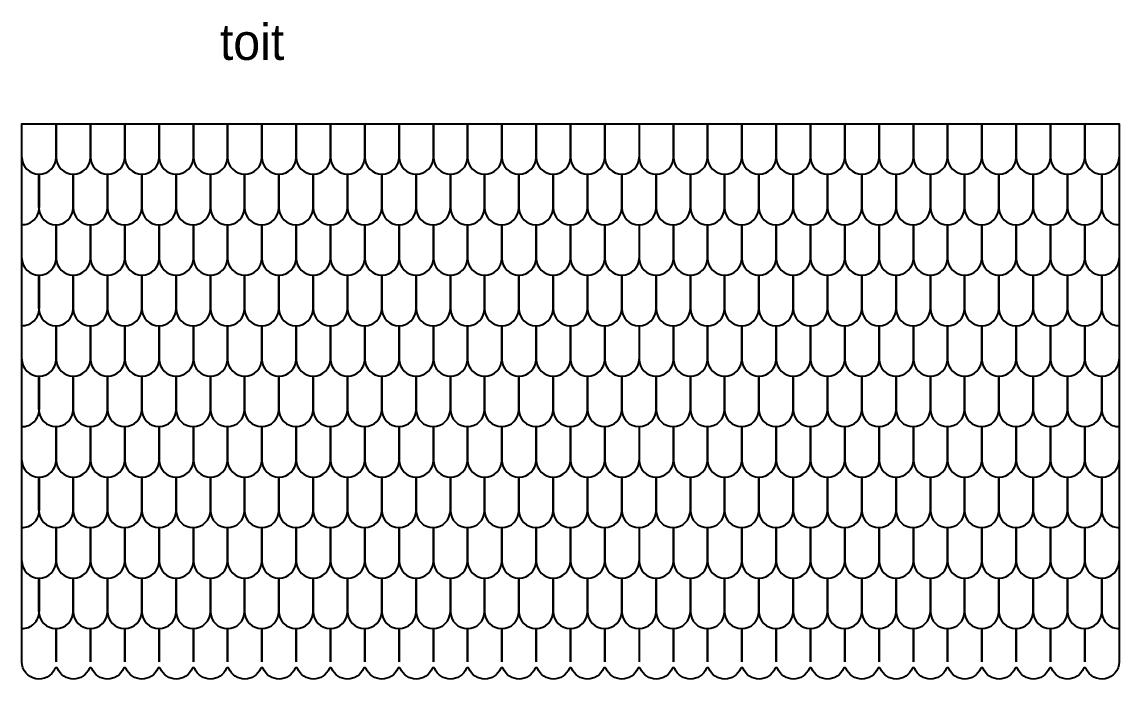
# Model space of a CAD drawing. Extents: x -1469 to 1174, y -671 to 1039.
# Drawn here: x 566 to 1174, y 455 to 819 of the extents above; entities that cross this region are included whole.
import ezdxf

# ---------------------------------------------------------------- set-up
doc = ezdxf.new("R2010")
doc.units = 0
doc.header["$LTSCALE"] = 2.020202
for name, color, linetype in [('CONTOUR_OUT', 102, 'CONTINUOUS'), ('TEXT', 7, 'CONTINUOUS'), ('TUILE', 231, 'CONTINUOUS')]:
    doc.layers.add(name, color=color, linetype=linetype)

msp = doc.modelspace()

# ---------------------------------------------------------------- linework, layer by layer
at = {"layer": 'CONTOUR_OUT'}
msp.add_lwpolyline([(888.092024, 460.390866, -0.665268), (870.567752, 460.390866, 0.665268), (869.092024, 460.390866, -0.665268), (851.567752, 460.390866, 0.665268), (850.092024, 460.390866, -0.665268), (832.567752, 460.390866, 0.665268), (831.092024, 460.390866, -0.665268), (813.567752, 460.390866, 0.665268), (812.092024, 460.390866, -0.665268), (794.567752, 460.390866, 0.665268), (793.092024, 460.390866, -0.665268), (775.567752, 460.390866, 0.665268), (774.092024, 460.390866, -0.665268), (756.567752, 460.390866, 0.665268), (755.092024, 460.390866, -0.665268), (737.567752, 460.390866, 0.665268), (736.092024, 460.390866, -0.665268), (718.567752, 460.390866, 0.665268), (717.092024, 460.390866, -0.665268), (699.567752, 460.390866, 0.665268), (698.092024, 460.390866, -0.665268), (680.567752, 460.390866, 0.665268), (679.092024, 460.390866, -0.665268), (661.567752, 460.390866, 0.665268), (660.092024, 460.390866, -0.665268), (642.567752, 460.390866, 0.665268), (641.092024, 460.390866, -0.665268), (623.567752, 460.390866, 0.665268), (622.092024, 460.390866, -0.665268), (604.567752, 460.390866, 0.665268), (603.092024, 460.390866, -0.665268), (585.567752, 460.390866, 0.665268), (584.092024, 460.390866, -0.818994), (565.829888, 464.061693), (565.829888, 762.557747), (1173.829888, 762.557747), (1173.829888, 464.061693, -0.818994), (1155.567752, 460.390866, 0.665268), (1154.092024, 460.390866, -0.665268), (1136.567752, 460.390866, 0.665268), (1135.092024, 460.390866, -0.665268), (1117.567752, 460.390866, 0.665268), (1116.092024, 460.390866, -0.665268), (1098.567752, 460.390866, 0.665268), (1097.092024, 460.390866, -0.665268), (1079.567752, 460.390866, 0.665268), (1078.092024, 460.390866, -0.665268), (1060.567752, 460.390866, 0.665268), (1059.092024, 460.390866, -0.665268), (1041.567752, 460.390866, 0.665268), (1040.092024, 460.390866, -0.665268), (1022.567752, 460.390866, 0.665268), (1021.092024, 460.390866, -0.665268), (1003.567752, 460.390866, 0.665268), (1002.092024, 460.390866, -0.665268), (984.567752, 460.390866, 0.665268), (983.092024, 460.390866, -0.665268), (965.567752, 460.390866, 0.665268), (964.092024, 460.390866, -0.665268), (946.567752, 460.390866, 0.665268), (945.092024, 460.390866, -0.665268), (927.567752, 460.390866, 0.665268), (926.092024, 460.390866, -0.665268), (908.567752, 460.390866, 0.665268), (907.092024, 460.390866, -0.665268), (889.567752, 460.390866, 0.665268)], format="xyb", close=True, dxfattribs=at)
at = {"layer": 'TUILE'}
for p, q in [((565.829888, 744.057747), (565.829888, 762.557747)), ((584.829888, 744.057747), (584.829888, 762.557747)), ((584.829888, 762.557747), (584.829888, 744.057747)), ((603.829888, 762.557747), (603.829888, 744.057747)), ((603.829888, 744.057747), (603.829888, 762.557747)), ((622.829888, 744.057747), (622.829888, 762.557747)), ((622.829888, 762.557747), (622.829888, 744.057747)), ((641.829888, 744.057747), (641.829888, 762.557747)), ((641.829888, 762.557747), (641.829888, 744.057747)), ((660.829888, 762.557747), (660.829888, 744.057747)), ((660.829888, 744.057747), (660.829888, 762.557747)), ((679.829888, 744.057747), (679.829888, 762.557747)), ((679.829888, 762.557747), (679.829888, 744.057747)), ((698.829888, 744.057747), (698.829888, 762.557747)), ((698.829888, 762.557747), (698.829888, 744.057747)), ((717.829888, 744.057747), (717.829888, 762.557747)), ((717.829888, 762.557747), (717.829888, 744.057747)), ((736.829888, 762.557747), (736.829888, 744.057747)), ((736.829888, 744.057747), (736.829888, 762.557747)), ((755.829888, 744.057747), (755.829888, 762.557747)), ((755.829888, 762.557747), (755.829888, 744.057747)), ((774.829888, 744.057747), (774.829888, 762.557747)), ((774.829888, 762.557747), (774.829888, 744.057747)), ((793.829888, 762.557747), (793.829888, 744.057747)), ((793.829888, 744.057747), (793.829888, 762.557747)), ((812.829888, 744.057747), (812.829888, 762.557747)), ((812.829888, 762.557747), (812.829888, 744.057747)), ((831.829888, 744.057747), (831.829888, 762.557747)), ((831.829888, 762.557747), (831.829888, 744.057747)), ((850.829888, 744.057747), (850.829888, 762.557747)), ((850.829888, 762.557747), (850.829888, 744.057747)), ((869.829888, 762.557747), (869.829888, 744.057747)), ((869.829888, 744.057747), (869.829888, 762.557747)), ((888.829888, 744.057747), (888.829888, 762.557747)), ((888.829888, 762.557747), (888.829888, 744.057747)), ((907.829888, 762.557747), (907.829888, 744.057747)), ((926.829888, 744.057747), (926.829888, 762.557747)), ((926.829888, 762.557747), (926.829888, 744.057747)), ((945.829888, 762.557747), (945.829888, 744.057747)), ((945.829888, 744.057747), (945.829888, 762.557747)), ((964.829888, 762.557747), (964.829888, 744.057747)), ((964.829888, 744.057747), (964.829888, 762.557747)), ((983.829888, 762.557747), (983.829888, 744.057747)), ((983.829888, 744.057747), (983.829888, 762.557747)), ((1002.829888, 762.557747), (1002.829888, 744.057747)), ((1002.829888, 744.057747), (1002.829888, 762.557747)), ((1021.829888, 762.557747), (1021.829888, 744.057747)), ((1021.829888, 744.057747), (1021.829888, 762.557747)), ((1040.829888, 762.557747), (1040.829888, 744.057747)), ((1040.829888, 744.057747), (1040.829888, 762.557747)), ((1059.829888, 762.557747), (1059.829888, 744.057747)), ((1059.829888, 744.057747), (1059.829888, 762.557747)), ((1078.829888, 762.557747), (1078.829888, 744.057747)), ((1078.829888, 744.057747), (1078.829888, 762.557747)), ((1097.829888, 762.557747), (1097.829888, 744.057747)), ((1097.829888, 744.057747), (1097.829888, 762.557747)), ((1116.829888, 762.557747), (1116.829888, 744.057747)), ((1116.829888, 744.057747), (1116.829888, 762.557747)), ((1135.829888, 762.557747), (1135.829888, 744.057747)), ((1135.829888, 744.057747), (1135.829888, 762.557747)), ((1154.829888, 762.557747), (1154.829888, 744.057747)), ((1154.829888, 744.057747), (1154.829888, 762.557747)), ((1173.829888, 762.557747), (1173.829888, 744.057747)), ((575.243302, 734.558142), (575.416475, 734.558142)), ((575.243302, 716.058142), (575.243302, 734.558142)), ((575.243302, 734.558142), (575.416475, 734.558142)), ((575.416475, 734.558142), (575.416475, 716.058142)), ((594.243302, 734.558142), (594.243302, 716.058142)), ((594.243302, 716.058142), (594.243302, 734.558142)), ((594.243302, 734.558142), (594.416475, 734.558142)), ((613.243302, 734.558142), (613.243302, 716.058142)), ((613.243302, 716.058142), (613.243302, 734.558142)), ((613.243302, 734.558142), (613.416475, 734.558142)), ((632.243302, 734.558142), (632.243302, 716.058142)), ((632.243302, 716.058142), (632.243302, 734.558142)), ((632.243302, 734.558142), (632.416475, 734.558142)), ((651.243302, 734.558142), (651.243302, 716.058142)), ((651.243302, 716.058142), (651.243302, 734.558142)), ((651.243302, 734.558142), (651.416475, 734.558142)), ((670.243302, 734.558142), (670.243302, 716.058142)), ((670.243302, 716.058142), (670.243302, 734.558142)), ((670.243302, 734.558142), (670.416475, 734.558142)), ((689.243302, 734.558142), (689.243302, 716.058142)), ((689.243302, 716.058142), (689.243302, 734.558142)), ((689.243302, 734.558142), (689.416475, 734.558142)), ((708.243302, 734.558142), (708.243302, 716.058142)), ((708.243302, 716.058142), (708.243302, 734.558142)), ((708.243302, 734.558142), (708.416475, 734.558142)), ((727.243302, 734.558142), (727.243302, 716.058142)), ((727.243302, 716.058142), (727.243302, 734.558142)), ((727.243302, 734.558142), (727.416475, 734.558142)), ((746.243302, 734.558142), (746.243302, 716.058142)), ((746.243302, 716.058142), (746.243302, 734.558142)), ((746.243302, 734.558142), (746.416475, 734.558142)), ((765.243302, 734.558142), (765.243302, 716.058142)), ((765.243302, 716.058142), (765.243302, 734.558142)), ((765.243302, 734.558142), (765.416475, 734.558142)), ((784.243302, 734.558142), (784.243302, 716.058142)), ((784.243302, 716.058142), (784.243302, 734.558142)), ((784.243302, 734.558142), (784.416475, 734.558142)), ((803.243302, 734.558142), (803.243302, 716.058142)), ((803.243302, 716.058142), (803.243302, 734.558142)), ((803.243302, 734.558142), (803.416475, 734.558142)), ((822.243302, 734.558142), (822.243302, 716.058142)), ((822.243302, 716.058142), (822.243302, 734.558142)), ((822.243302, 734.558142), (822.416475, 734.558142)), ((841.243302, 734.558142), (841.243302, 716.058142)), ((841.243302, 716.058142), (841.243302, 734.558142)), ((841.243302, 734.558142), (841.416475, 734.558142)), ((860.243302, 734.558142), (860.243302, 716.058142)), ((860.243302, 716.058142), (860.243302, 734.558142)), ((860.243302, 734.558142), (860.416475, 734.558142)), ((879.243302, 734.558142), (879.243302, 716.058142)), ((879.243302, 716.058142), (879.243302, 734.558142)), ((879.243302, 734.558142), (879.416475, 734.558142)), ((898.243302, 734.558142), (898.243302, 716.058142)), ((898.243302, 716.058142), (898.243302, 734.558142)), ((898.243302, 734.558142), (898.416475, 734.558142)), ((917.243302, 734.558142), (917.243302, 716.058142)), ((917.243302, 716.058142), (917.243302, 734.558142)), ((917.243302, 734.558142), (917.416475, 734.558142)), ((936.243302, 734.558142), (936.243302, 716.058142)), ((936.243302, 716.058142), (936.243302, 734.558142)), ((936.243302, 734.558142), (936.416475, 734.558142)), ((955.243302, 734.558142), (955.243302, 716.058142)), ((955.243302, 716.058142), (955.243302, 734.558142)), ((955.243302, 734.558142), (955.416475, 734.558142)), ((974.243302, 734.558142), (974.243302, 716.058142)), ((974.243302, 716.058142), (974.243302, 734.558142)), ((974.243302, 734.558142), (974.416475, 734.558142)), ((993.243302, 734.558142), (993.243302, 716.058142)), ((993.243302, 716.058142), (993.243302, 734.558142)), ((993.243302, 734.558142), (993.416475, 734.558142)), ((1012.243302, 734.558142), (1012.243302, 716.058142)), ((1012.243302, 716.058142), (1012.243302, 734.558142)), ((1012.243302, 734.558142), (1012.416475, 734.558142)), ((1031.243302, 734.558142), (1031.243302, 716.058142)), ((1031.243302, 716.058142), (1031.243302, 734.558142)), ((1031.243302, 734.558142), (1031.416475, 734.558142)), ((1050.243302, 734.558142), (1050.243302, 716.058142)), ((1050.243302, 716.058142), (1050.243302, 734.558142)), ((1050.243302, 734.558142), (1050.416475, 734.558142)), ((1069.243302, 734.558142), (1069.243302, 716.058142)), ((1069.243302, 716.058142), (1069.243302, 734.558142)), ((1069.243302, 734.558142), (1069.416475, 734.558142)), ((1088.243302, 734.558142), (1088.243302, 716.058142)), ((1088.243302, 716.058142), (1088.243302, 734.558142)), ((1088.243302, 734.558142), (1088.416475, 734.558142)), ((1107.243302, 734.558142), (1107.243302, 716.058142)), ((1107.243302, 716.058142), (1107.243302, 734.558142)), ((1107.243302, 734.558142), (1107.416475, 734.558142)), ((1126.243302, 734.558142), (1126.243302, 716.058142)), ((1126.243302, 716.058142), (1126.243302, 734.558142)), ((1126.243302, 734.558142), (1126.416475, 734.558142)), ((1145.243302, 734.558142), (1145.243302, 716.058142)), ((1145.243302, 716.058142), (1145.243302, 734.558142)), ((1145.243302, 734.558142), (1145.416475, 734.558142)), ((1164.243302, 734.558142), (1164.243302, 716.058142)), ((1164.243302, 716.058142), (1164.243302, 734.558142)), ((1164.243302, 734.558142), (1164.416475, 734.558142)), ((565.829888, 688.058536), (565.829888, 706.558536)), ((584.829888, 706.558536), (584.829888, 688.058536)), ((584.829888, 688.058536), (584.829888, 706.558536)), ((603.829888, 706.558536), (603.829888, 688.058536)), ((603.829888, 688.058536), (603.829888, 706.558536)), ((622.829888, 706.558536), (622.829888, 688.058536)), ((622.829888, 688.058536), (622.829888, 706.558536)), ((641.829888, 706.558536), (641.829888, 688.058536)), ((641.829888, 688.058536), (641.829888, 706.558536)), ((660.829888, 706.558536), (660.829888, 688.058536)), ((660.829888, 688.058536), (660.829888, 706.558536)), ((679.829888, 706.558536), (679.829888, 688.058536)), ((679.829888, 688.058536), (679.829888, 706.558536)), ((698.829888, 706.558536), (698.829888, 688.058536)), ((698.829888, 688.058536), (698.829888, 706.558536)), ((717.829888, 706.558536), (717.829888, 688.058536)), ((717.829888, 688.058536), (717.829888, 706.558536)), ((736.829888, 706.558536), (736.829888, 688.058536)), ((736.829888, 688.058536), (736.829888, 706.558536)), ((755.829888, 706.558536), (755.829888, 688.058536)), ((755.829888, 688.058536), (755.829888, 706.558536)), ((774.829888, 706.558536), (774.829888, 688.058536)), ((774.829888, 688.058536), (774.829888, 706.558536)), ((793.829888, 706.558536), (793.829888, 688.058536)), ((793.829888, 688.058536), (793.829888, 706.558536)), ((812.829888, 706.558536), (812.829888, 688.058536)), ((812.829888, 688.058536), (812.829888, 706.558536)), ((831.829888, 706.558536), (831.829888, 688.058536)), ((831.829888, 688.058536), (831.829888, 706.558536)), ((850.829888, 706.558536), (850.829888, 688.058536)), ((850.829888, 688.058536), (850.829888, 706.558536)), ((869.829888, 706.558536), (869.829888, 688.058536)), ((869.829888, 688.058536), (869.829888, 706.558536)), ((888.829888, 706.558536), (888.829888, 688.058536)), ((888.829888, 688.058536), (888.829888, 706.558536)), ((907.829888, 706.558536), (907.829888, 688.058536)), ((926.829888, 706.558536), (926.829888, 688.058536)), ((926.829888, 688.058536), (926.829888, 706.558536)), ((945.829888, 706.558536), (945.829888, 688.058536)), ((945.829888, 688.058536), (945.829888, 706.558536)), ((964.829888, 706.558536), (964.829888, 688.058536)), ((964.829888, 688.058536), (964.829888, 706.558536)), ((983.829888, 706.558536), (983.829888, 688.058536)), ((983.829888, 688.058536), (983.829888, 706.558536)), ((1002.829888, 706.558536), (1002.829888, 688.058536)), ((1002.829888, 688.058536), (1002.829888, 706.558536)), ((1021.829888, 706.558536), (1021.829888, 688.058536)), ((1021.829888, 688.058536), (1021.829888, 706.558536)), ((1040.829888, 706.558536), (1040.829888, 688.058536)), ((1040.829888, 688.058536), (1040.829888, 706.558536)), ((1059.829888, 706.558536), (1059.829888, 688.058536)), ((1059.829888, 688.058536), (1059.829888, 706.558536)), ((1078.829888, 706.558536), (1078.829888, 688.058536)), ((1078.829888, 688.058536), (1078.829888, 706.558536)), ((1097.829888, 706.558536), (1097.829888, 688.058536)), ((1097.829888, 688.058536), (1097.829888, 706.558536)), ((1116.829888, 706.558536), (1116.829888, 688.058536)), ((1116.829888, 688.058536), (1116.829888, 706.558536)), ((1135.829888, 706.558536), (1135.829888, 688.058536)), ((1135.829888, 688.058536), (1135.829888, 706.558536)), ((1154.829888, 706.558536), (1154.829888, 688.058536)), ((1154.829888, 688.058536), (1154.829888, 706.558536)), ((1173.829888, 706.558536), (1173.829888, 688.058536)), ((575.243302, 660.058931), (575.243302, 678.558931)), ((575.243302, 678.558931), (575.416475, 678.558931)), ((575.243302, 678.558931), (575.416475, 678.558931)), ((575.416475, 678.558931), (575.416475, 660.058931)), ((594.243302, 678.558931), (594.243302, 660.058931)), ((594.243302, 660.058931), (594.243302, 678.558931)), ((594.243302, 678.558931), (594.416475, 678.558931)), ((613.243302, 678.558931), (613.243302, 660.058931)), ((613.243302, 660.058931), (613.243302, 678.558931)), ((613.243302, 678.558931), (613.416475, 678.558931)), ((632.243302, 678.558931), (632.243302, 660.058931)), ((632.243302, 660.058931), (632.243302, 678.558931)), ((632.243302, 678.558931), (632.416475, 678.558931)), ((651.243302, 678.558931), (651.243302, 660.058931)), ((651.243302, 660.058931), (651.243302, 678.558931)), ((651.243302, 678.558931), (651.416475, 678.558931)), ((670.243302, 660.058931), (670.243302, 678.558931)), ((670.243302, 678.558931), (670.416475, 678.558931)), ((670.243302, 678.558931), (670.243302, 660.058931)), ((689.243302, 678.558931), (689.243302, 660.058931)), ((689.243302, 660.058931), (689.243302, 678.558931)), ((689.243302, 678.558931), (689.416475, 678.558931)), ((708.243302, 678.558931), (708.243302, 660.058931)), ((708.243302, 660.058931), (708.243302, 678.558931)), ((708.243302, 678.558931), (708.416475, 678.558931)), ((727.243302, 678.558931), (727.243302, 660.058931)), ((727.243302, 660.058931), (727.243302, 678.558931)), ((727.243302, 678.558931), (727.416475, 678.558931)), ((746.243302, 678.558931), (746.243302, 660.058931)), ((746.243302, 660.058931), (746.243302, 678.558931)), ((746.243302, 678.558931), (746.416475, 678.558931)), ((765.243302, 678.558931), (765.243302, 660.058931)), ((765.243302, 660.058931), (765.243302, 678.558931)), ((765.243302, 678.558931), (765.416475, 678.558931)), ((784.243302, 678.558931), (784.243302, 660.058931)), ((784.243302, 660.058931), (784.243302, 678.558931)), ((784.243302, 678.558931), (784.416475, 678.558931)), ((803.243302, 678.558931), (803.243302, 660.058931)), ((803.243302, 660.058931), (803.243302, 678.558931)), ((803.243302, 678.558931), (803.416475, 678.558931)), ((822.243302, 678.558931), (822.243302, 660.058931)), ((822.243302, 660.058931), (822.243302, 678.558931)), ((822.243302, 678.558931), (822.416475, 678.558931)), ((841.243302, 678.558931), (841.243302, 660.058931)), ((841.243302, 660.058931), (841.243302, 678.558931)), ((841.243302, 678.558931), (841.416475, 678.558931)), ((860.243302, 660.058931), (860.243302, 678.558931)), ((860.243302, 678.558931), (860.416475, 678.558931)), ((860.243302, 678.558931), (860.243302, 660.058931)), ((879.243302, 678.558931), (879.243302, 660.058931)), ((879.243302, 660.058931), (879.243302, 678.558931)), ((879.243302, 678.558931), (879.416475, 678.558931)), ((898.243302, 678.558931), (898.243302, 660.058931)), ((898.243302, 660.058931), (898.243302, 678.558931)), ((898.243302, 678.558931), (898.416475, 678.558931)), ((917.243302, 660.058931), (917.243302, 678.558931)), ((917.243302, 678.558931), (917.416475, 678.558931)), ((917.243302, 678.558931), (917.243302, 660.058931)), ((936.243302, 678.558931), (936.243302, 660.058931)), ((936.243302, 660.058931), (936.243302, 678.558931)), ((936.243302, 678.558931), (936.416475, 678.558931)), ((955.243302, 678.558931), (955.243302, 660.058931)), ((955.243302, 660.058931), (955.243302, 678.558931)), ((955.243302, 678.558931), (955.416475, 678.558931)), ((974.243302, 678.558931), (974.243302, 660.058931)), ((974.243302, 660.058931), (974.243302, 678.558931)), ((974.243302, 678.558931), (974.416475, 678.558931)), ((993.243302, 678.558931), (993.243302, 660.058931)), ((993.243302, 660.058931), (993.243302, 678.558931)), ((993.243302, 678.558931), (993.416475, 678.558931)), ((1012.243302, 678.558931), (1012.243302, 660.058931)), ((1012.243302, 660.058931), (1012.243302, 678.558931)), ((1012.243302, 678.558931), (1012.416475, 678.558931)), ((1031.243302, 678.558931), (1031.243302, 660.058931)), ((1031.243302, 660.058931), (1031.243302, 678.558931)), ((1031.243302, 678.558931), (1031.416475, 678.558931)), ((1050.243302, 678.558931), (1050.243302, 660.058931)), ((1050.243302, 660.058931), (1050.243302, 678.558931)), ((1050.243302, 678.558931), (1050.416475, 678.558931)), ((1069.243302, 678.558931), (1069.243302, 660.058931)), ((1069.243302, 660.058931), (1069.243302, 678.558931)), ((1069.243302, 678.558931), (1069.416475, 678.558931)), ((1088.243302, 678.558931), (1088.243302, 660.058931)), ((1088.243302, 660.058931), (1088.243302, 678.558931)), ((1088.243302, 678.558931), (1088.416475, 678.558931)), ((1107.243302, 678.558931), (1107.243302, 660.058931)), ((1107.243302, 660.058931), (1107.243302, 678.558931)), ((1107.243302, 678.558931), (1107.416475, 678.558931)), ((1126.243302, 678.558931), (1126.243302, 660.058931)), ((1126.243302, 660.058931), (1126.243302, 678.558931)), ((1126.243302, 678.558931), (1126.416475, 678.558931)), ((1145.243302, 678.558931), (1145.243302, 660.058931)), ((1145.243302, 660.058931), (1145.243302, 678.558931)), ((1145.243302, 678.558931), (1145.416475, 678.558931)), ((1164.243302, 678.558931), (1164.243302, 660.058931)), ((1164.243302, 660.058931), (1164.243302, 678.558931)), ((1164.243302, 678.558931), (1164.416475, 678.558931)), ((565.829888, 632.059326), (565.829888, 650.559326)), ((584.829888, 650.559326), (584.829888, 632.059326)), ((584.829888, 632.059326), (584.829888, 650.559326)), ((603.829888, 650.559326), (603.829888, 632.059326)), ((603.829888, 632.059326), (603.829888, 650.559326)), ((622.829888, 650.559326), (622.829888, 632.059326)), ((622.829888, 632.059326), (622.829888, 650.559326)), ((641.829888, 650.559326), (641.829888, 632.059326)), ((641.829888, 632.059326), (641.829888, 650.559326)), ((660.829888, 650.559326), (660.829888, 632.059326)), ((660.829888, 632.059326), (660.829888, 650.559326)), ((679.829888, 650.559326), (679.829888, 632.059326)), ((679.829888, 632.059326), (679.829888, 650.559326)), ((698.829888, 650.559326), (698.829888, 632.059326)), ((698.829888, 632.059326), (698.829888, 650.559326)), ((717.829888, 650.559326), (717.829888, 632.059326)), ((717.829888, 632.059326), (717.829888, 650.559326)), ((736.829888, 650.559326), (736.829888, 632.059326)), ((736.829888, 632.059326), (736.829888, 650.559326)), ((755.829888, 650.559326), (755.829888, 632.059326)), ((755.829888, 632.059326), (755.829888, 650.559326)), ((774.829888, 650.559326), (774.829888, 632.059326)), ((774.829888, 632.059326), (774.829888, 650.559326)), ((793.829888, 650.559326), (793.829888, 632.059326)), ((793.829888, 632.059326), (793.829888, 650.559326)), ((812.829888, 650.559326), (812.829888, 632.059326)), ((812.829888, 632.059326), (812.829888, 650.559326)), ((831.829888, 650.559326), (831.829888, 632.059326)), ((831.829888, 632.059326), (831.829888, 650.559326)), ((850.829888, 650.559326), (850.829888, 632.059326)), ((850.829888, 632.059326), (850.829888, 650.559326)), ((869.829888, 650.559326), (869.829888, 632.059326)), ((869.829888, 632.059326), (869.829888, 650.559326)), ((888.829888, 650.559326), (888.829888, 632.059326)), ((888.829888, 632.059326), (888.829888, 650.559326)), ((907.829888, 650.559326), (907.829888, 632.059326)), ((926.829888, 650.559326), (926.829888, 632.059326)), ((926.829888, 632.059326), (926.829888, 650.559326)), ((945.829888, 650.559326), (945.829888, 632.059326)), ((945.829888, 632.059326), (945.829888, 650.559326)), ((964.829888, 650.559326), (964.829888, 632.059326)), ((964.829888, 632.059326), (964.829888, 650.559326)), ((983.829888, 650.559326), (983.829888, 632.059326)), ((983.829888, 632.059326), (983.829888, 650.559326)), ((1002.829888, 650.559326), (1002.829888, 632.059326)), ((1002.829888, 632.059326), (1002.829888, 650.559326)), ((1021.829888, 650.559326), (1021.829888, 632.059326)), ((1021.829888, 632.059326), (1021.829888, 650.559326)), ((1040.829888, 650.559326), (1040.829888, 632.059326)), ((1040.829888, 632.059326), (1040.829888, 650.559326)), ((1059.829888, 650.559326), (1059.829888, 632.059326)), ((1059.829888, 632.059326), (1059.829888, 650.559326)), ((1078.829888, 650.559326), (1078.829888, 632.059326)), ((1078.829888, 632.059326), (1078.829888, 650.559326)), ((1097.829888, 650.559326), (1097.829888, 632.059326)), ((1097.829888, 632.059326), (1097.829888, 650.559326)), ((1116.829888, 650.559326), (1116.829888, 632.059326)), ((1116.829888, 632.059326), (1116.829888, 650.559326)), ((1135.829888, 650.559326), (1135.829888, 632.059326)), ((1135.829888, 632.059326), (1135.829888, 650.559326)), ((1154.829888, 650.559326), (1154.829888, 632.059326)), ((1154.829888, 632.059326), (1154.829888, 650.559326)), ((1173.829888, 650.559326), (1173.829888, 632.059326)), ((575.243302, 604.05972), (575.243302, 622.55972)), ((575.243302, 622.55972), (575.416475, 622.55972)), ((575.243302, 622.55972), (575.416475, 622.55972)), ((575.416475, 622.55972), (575.416475, 604.05972)), ((594.243302, 622.55972), (594.243302, 604.05972)), ((594.243302, 604.05972), (594.243302, 622.55972)), ((594.243302, 622.55972), (594.416475, 622.55972)), ((613.243302, 622.55972), (613.243302, 604.05972)), ((613.243302, 604.05972), (613.243302, 622.55972)), ((613.243302, 622.55972), (613.416475, 622.55972)), ((632.243302, 622.55972), (632.243302, 604.05972)), ((632.243302, 604.05972), (632.243302, 622.55972)), ((632.243302, 622.55972), (632.416475, 622.55972)), ((651.243302, 622.55972), (651.243302, 604.05972)), ((651.243302, 604.05972), (651.243302, 622.55972)), ((651.243302, 622.55972), (651.416475, 622.55972)), ((670.243302, 604.05972), (670.243302, 622.55972)), ((670.243302, 622.55972), (670.416475, 622.55972)), ((670.243302, 622.55972), (670.243302, 604.05972)), ((689.243302, 622.55972), (689.243302, 604.05972)), ((689.243302, 604.05972), (689.243302, 622.55972)), ((689.243302, 622.55972), (689.416475, 622.55972)), ((708.243302, 622.55972), (708.243302, 604.05972)), ((708.243302, 604.05972), (708.243302, 622.55972)), ((708.243302, 622.55972), (708.416475, 622.55972)), ((727.243302, 622.55972), (727.243302, 604.05972)), ((727.243302, 604.05972), (727.243302, 622.55972)), ((727.243302, 622.55972), (727.416475, 622.55972)), ((746.243302, 622.55972), (746.243302, 604.05972)), ((746.243302, 604.05972), (746.243302, 622.55972)), ((746.243302, 622.55972), (746.416475, 622.55972)), ((765.243302, 622.55972), (765.243302, 604.05972)), ((765.243302, 604.05972), (765.243302, 622.55972)), ((765.243302, 622.55972), (765.416475, 622.55972)), ((784.243302, 622.55972), (784.243302, 604.05972)), ((784.243302, 604.05972), (784.243302, 622.55972)), ((784.243302, 622.55972), (784.416475, 622.55972)), ((803.243302, 622.55972), (803.243302, 604.05972)), ((803.243302, 604.05972), (803.243302, 622.55972)), ((803.243302, 622.55972), (803.416475, 622.55972)), ((822.243302, 622.55972), (822.243302, 604.05972)), ((822.243302, 604.05972), (822.243302, 622.55972)), ((822.243302, 622.55972), (822.416475, 622.55972)), ((841.243302, 622.55972), (841.243302, 604.05972)), ((841.243302, 604.05972), (841.243302, 622.55972)), ((841.243302, 622.55972), (841.416475, 622.55972)), ((860.243302, 604.05972), (860.243302, 622.55972)), ((860.243302, 622.55972), (860.416475, 622.55972)), ((860.243302, 622.55972), (860.243302, 604.05972)), ((879.243302, 622.55972), (879.243302, 604.05972)), ((879.243302, 604.05972), (879.243302, 622.55972)), ((879.243302, 622.55972), (879.416475, 622.55972)), ((898.243302, 622.55972), (898.243302, 604.05972)), ((898.243302, 604.05972), (898.243302, 622.55972)), ((898.243302, 622.55972), (898.416475, 622.55972)), ((917.243302, 604.05972), (917.243302, 622.55972)), ((917.243302, 622.55972), (917.416475, 622.55972)), ((917.243302, 622.55972), (917.243302, 604.05972)), ((936.243302, 622.55972), (936.243302, 604.05972)), ((936.243302, 604.05972), (936.243302, 622.55972)), ((936.243302, 622.55972), (936.416475, 622.55972)), ((955.243302, 622.55972), (955.243302, 604.05972)), ((955.243302, 604.05972), (955.243302, 622.55972)), ((955.243302, 622.55972), (955.416475, 622.55972)), ((974.243302, 622.55972), (974.243302, 604.05972)), ((974.243302, 604.05972), (974.243302, 622.55972)), ((974.243302, 622.55972), (974.416475, 622.55972)), ((993.243302, 622.55972), (993.243302, 604.05972)), ((993.243302, 604.05972), (993.243302, 622.55972)), ((993.243302, 622.55972), (993.416475, 622.55972)), ((1012.243302, 622.55972), (1012.243302, 604.05972)), ((1012.243302, 604.05972), (1012.243302, 622.55972)), ((1012.243302, 622.55972), (1012.416475, 622.55972)), ((1031.243302, 622.55972), (1031.243302, 604.05972)), ((1031.243302, 604.05972), (1031.243302, 622.55972)), ((1031.243302, 622.55972), (1031.416475, 622.55972)), ((1050.243302, 622.55972), (1050.243302, 604.05972)), ((1050.243302, 604.05972), (1050.243302, 622.55972)), ((1050.243302, 622.55972), (1050.416475, 622.55972)), ((1069.243302, 622.55972), (1069.243302, 604.05972)), ((1069.243302, 604.05972), (1069.243302, 622.55972)), ((1069.243302, 622.55972), (1069.416475, 622.55972)), ((1088.243302, 622.55972), (1088.243302, 604.05972)), ((1088.243302, 604.05972), (1088.243302, 622.55972)), ((1088.243302, 622.55972), (1088.416475, 622.55972)), ((1107.243302, 622.55972), (1107.243302, 604.05972)), ((1107.243302, 604.05972), (1107.243302, 622.55972)), ((1107.243302, 622.55972), (1107.416475, 622.55972)), ((1126.243302, 622.55972), (1126.243302, 604.05972)), ((1126.243302, 604.05972), (1126.243302, 622.55972)), ((1126.243302, 622.55972), (1126.416475, 622.55972)), ((1145.243302, 622.55972), (1145.243302, 604.05972)), ((1145.243302, 604.05972), (1145.243302, 622.55972)), ((1145.243302, 622.55972), (1145.416475, 622.55972)), ((1164.243302, 622.55972), (1164.243302, 604.05972)), ((1164.243302, 604.05972), (1164.243302, 622.55972)), ((1164.243302, 622.55972), (1164.416475, 622.55972)), ((565.829888, 576.060115), (565.829888, 594.560115)), ((584.829888, 594.560115), (584.829888, 576.060115)), ((584.829888, 576.060115), (584.829888, 594.560115)), ((603.829888, 594.560115), (603.829888, 576.060115)), ((603.829888, 576.060115), (603.829888, 594.560115)), ((622.829888, 594.560115), (622.829888, 576.060115)), ((622.829888, 576.060115), (622.829888, 594.560115)), ((641.829888, 594.560115), (641.829888, 576.060115)), ((641.829888, 576.060115), (641.829888, 594.560115)), ((660.829888, 594.560115), (660.829888, 576.060115)), ((660.829888, 576.060115), (660.829888, 594.560115)), ((679.829888, 594.560115), (679.829888, 576.060115)), ((679.829888, 576.060115), (679.829888, 594.560115)), ((698.829888, 594.560115), (698.829888, 576.060115)), ((698.829888, 576.060115), (698.829888, 594.560115)), ((717.829888, 594.560115), (717.829888, 576.060115)), ((717.829888, 576.060115), (717.829888, 594.560115)), ((736.829888, 594.560115), (736.829888, 576.060115)), ((736.829888, 576.060115), (736.829888, 594.560115)), ((755.829888, 594.560115), (755.829888, 576.060115)), ((755.829888, 576.060115), (755.829888, 594.560115)), ((774.829888, 594.560115), (774.829888, 576.060115)), ((774.829888, 576.060115), (774.829888, 594.560115)), ((793.829888, 594.560115), (793.829888, 576.060115)), ((793.829888, 576.060115), (793.829888, 594.560115)), ((812.829888, 594.560115), (812.829888, 576.060115)), ((812.829888, 576.060115), (812.829888, 594.560115)), ((831.829888, 594.560115), (831.829888, 576.060115)), ((831.829888, 576.060115), (831.829888, 594.560115)), ((850.829888, 594.560115), (850.829888, 576.060115)), ((850.829888, 576.060115), (850.829888, 594.560115)), ((869.829888, 594.560115), (869.829888, 576.060115)), ((869.829888, 576.060115), (869.829888, 594.560115)), ((888.829888, 594.560115), (888.829888, 576.060115)), ((888.829888, 576.060115), (888.829888, 594.560115)), ((907.829888, 594.560115), (907.829888, 576.060115)), ((926.829888, 594.560115), (926.829888, 576.060115)), ((926.829888, 576.060115), (926.829888, 594.560115)), ((945.829888, 594.560115), (945.829888, 576.060115)), ((945.829888, 576.060115), (945.829888, 594.560115)), ((964.829888, 594.560115), (964.829888, 576.060115)), ((964.829888, 576.060115), (964.829888, 594.560115)), ((983.829888, 594.560115), (983.829888, 576.060115)), ((983.829888, 576.060115), (983.829888, 594.560115)), ((1002.829888, 594.560115), (1002.829888, 576.060115)), ((1002.829888, 576.060115), (1002.829888, 594.560115)), ((1021.829888, 594.560115), (1021.829888, 576.060115)), ((1021.829888, 576.060115), (1021.829888, 594.560115)), ((1040.829888, 594.560115), (1040.829888, 576.060115)), ((1040.829888, 576.060115), (1040.829888, 594.560115)), ((1059.829888, 594.560115), (1059.829888, 576.060115)), ((1059.829888, 576.060115), (1059.829888, 594.560115)), ((1078.829888, 594.560115), (1078.829888, 576.060115)), ((1078.829888, 576.060115), (1078.829888, 594.560115)), ((1097.829888, 594.560115), (1097.829888, 576.060115)), ((1097.829888, 576.060115), (1097.829888, 594.560115)), ((1116.829888, 594.560115), (1116.829888, 576.060115)), ((1116.829888, 576.060115), (1116.829888, 594.560115)), ((1135.829888, 594.560115), (1135.829888, 576.060115)), ((1135.829888, 576.060115), (1135.829888, 594.560115)), ((1154.829888, 594.560115), (1154.829888, 576.060115)), ((1154.829888, 576.060115), (1154.829888, 594.560115)), ((1173.829888, 594.560115), (1173.829888, 576.060115)), ((575.243302, 548.060509), (575.243302, 566.560509)), ((575.243302, 566.560509), (575.416475, 566.560509)), ((575.243302, 566.560509), (575.416475, 566.560509)), ((575.416475, 566.560509), (575.416475, 548.060509)), ((594.243302, 566.560509), (594.243302, 548.060509)), ((594.243302, 548.060509), (594.243302, 566.560509)), ((594.243302, 566.560509), (594.416475, 566.560509)), ((613.243302, 566.560509), (613.243302, 548.060509)), ((613.243302, 548.060509), (613.243302, 566.560509)), ((613.243302, 566.560509), (613.416475, 566.560509)), ((632.243302, 566.560509), (632.243302, 548.060509)), ((632.243302, 548.060509), (632.243302, 566.560509)), ((632.243302, 566.560509), (632.416475, 566.560509)), ((651.243302, 566.560509), (651.243302, 548.060509)), ((651.243302, 548.060509), (651.243302, 566.560509)), ((651.243302, 566.560509), (651.416475, 566.560509)), ((670.243302, 548.060509), (670.243302, 566.560509)), ((670.243302, 566.560509), (670.416475, 566.560509)), ((670.243302, 566.560509), (670.243302, 548.060509)), ((689.243302, 566.560509), (689.243302, 548.060509)), ((689.243302, 548.060509), (689.243302, 566.560509)), ((689.243302, 566.560509), (689.416475, 566.560509)), ((708.243302, 566.560509), (708.243302, 548.060509)), ((708.243302, 548.060509), (708.243302, 566.560509)), ((708.243302, 566.560509), (708.416475, 566.560509)), ((727.243302, 566.560509), (727.243302, 548.060509)), ((727.243302, 548.060509), (727.243302, 566.560509)), ((727.243302, 566.560509), (727.416475, 566.560509)), ((746.243302, 566.560509), (746.243302, 548.060509)), ((746.243302, 548.060509), (746.243302, 566.560509)), ((746.243302, 566.560509), (746.416475, 566.560509)), ((765.243302, 566.560509), (765.243302, 548.060509)), ((765.243302, 548.060509), (765.243302, 566.560509)), ((765.243302, 566.560509), (765.416475, 566.560509)), ((784.243302, 566.560509), (784.243302, 548.060509)), ((784.243302, 548.060509), (784.243302, 566.560509)), ((784.243302, 566.560509), (784.416475, 566.560509)), ((803.243302, 566.560509), (803.243302, 548.060509)), ((803.243302, 548.060509), (803.243302, 566.560509)), ((803.243302, 566.560509), (803.416475, 566.560509)), ((822.243302, 566.560509), (822.243302, 548.060509)), ((822.243302, 548.060509), (822.243302, 566.560509)), ((822.243302, 566.560509), (822.416475, 566.560509)), ((841.243302, 566.560509), (841.243302, 548.060509)), ((841.243302, 548.060509), (841.243302, 566.560509)), ((841.243302, 566.560509), (841.416475, 566.560509)), ((860.243302, 548.060509), (860.243302, 566.560509)), ((860.243302, 566.560509), (860.416475, 566.560509)), ((860.243302, 566.560509), (860.243302, 548.060509)), ((879.243302, 566.560509), (879.243302, 548.060509)), ((879.243302, 548.060509), (879.243302, 566.560509)), ((879.243302, 566.560509), (879.416475, 566.560509)), ((898.243302, 566.560509), (898.243302, 548.060509)), ((898.243302, 548.060509), (898.243302, 566.560509)), ((898.243302, 566.560509), (898.416475, 566.560509)), ((917.243302, 548.060509), (917.243302, 566.560509)), ((917.243302, 566.560509), (917.416475, 566.560509)), ((917.243302, 566.560509), (917.243302, 548.060509)), ((936.243302, 566.560509), (936.243302, 548.060509)), ((936.243302, 548.060509), (936.243302, 566.560509)), ((936.243302, 566.560509), (936.416475, 566.560509)), ((955.243302, 566.560509), (955.243302, 548.060509)), ((955.243302, 548.060509), (955.243302, 566.560509)), ((955.243302, 566.560509), (955.416475, 566.560509)), ((974.243302, 566.560509), (974.243302, 548.060509)), ((974.243302, 548.060509), (974.243302, 566.560509)), ((974.243302, 566.560509), (974.416475, 566.560509)), ((993.243302, 566.560509), (993.243302, 548.060509)), ((993.243302, 548.060509), (993.243302, 566.560509)), ((993.243302, 566.560509), (993.416475, 566.560509)), ((1012.243302, 566.560509), (1012.243302, 548.060509)), ((1012.243302, 548.060509), (1012.243302, 566.560509)), ((1012.243302, 566.560509), (1012.416475, 566.560509)), ((1031.243302, 566.560509), (1031.243302, 548.060509)), ((1031.243302, 548.060509), (1031.243302, 566.560509)), ((1031.243302, 566.560509), (1031.416475, 566.560509)), ((1050.243302, 566.560509), (1050.243302, 548.060509)), ((1050.243302, 548.060509), (1050.243302, 566.560509)), ((1050.243302, 566.560509), (1050.416475, 566.560509)), ((1069.243302, 566.560509), (1069.243302, 548.060509)), ((1069.243302, 548.060509), (1069.243302, 566.560509)), ((1069.243302, 566.560509), (1069.416475, 566.560509)), ((1088.243302, 566.560509), (1088.243302, 548.060509)), ((1088.243302, 548.060509), (1088.243302, 566.560509)), ((1088.243302, 566.560509), (1088.416475, 566.560509)), ((1107.243302, 566.560509), (1107.243302, 548.060509)), ((1107.243302, 548.060509), (1107.243302, 566.560509)), ((1107.243302, 566.560509), (1107.416475, 566.560509)), ((1126.243302, 566.560509), (1126.243302, 548.060509)), ((1126.243302, 548.060509), (1126.243302, 566.560509)), ((1126.243302, 566.560509), (1126.416475, 566.560509)), ((1145.243302, 566.560509), (1145.243302, 548.060509)), ((1145.243302, 548.060509), (1145.243302, 566.560509)), ((1145.243302, 566.560509), (1145.416475, 566.560509)), ((1164.243302, 566.560509), (1164.243302, 548.060509)), ((1164.243302, 548.060509), (1164.243302, 566.560509)), ((1164.243302, 566.560509), (1164.416475, 566.560509)), ((565.829888, 520.060904), (565.829888, 538.560904)), ((584.829888, 538.560904), (584.829888, 520.060904)), ((584.829888, 520.060904), (584.829888, 538.560904)), ((603.829888, 538.560904), (603.829888, 520.060904)), ((603.829888, 520.060904), (603.829888, 538.560904)), ((622.829888, 538.560904), (622.829888, 520.060904)), ((622.829888, 520.060904), (622.829888, 538.560904)), ((641.829888, 538.560904), (641.829888, 520.060904)), ((641.829888, 520.060904), (641.829888, 538.560904)), ((660.829888, 538.560904), (660.829888, 520.060904)), ((660.829888, 520.060904), (660.829888, 538.560904)), ((679.829888, 538.560904), (679.829888, 520.060904)), ((679.829888, 520.060904), (679.829888, 538.560904)), ((698.829888, 538.560904), (698.829888, 520.060904)), ((698.829888, 520.060904), (698.829888, 538.560904)), ((717.829888, 538.560904), (717.829888, 520.060904)), ((717.829888, 520.060904), (717.829888, 538.560904)), ((736.829888, 538.560904), (736.829888, 520.060904)), ((736.829888, 520.060904), (736.829888, 538.560904)), ((755.829888, 538.560904), (755.829888, 520.060904)), ((755.829888, 520.060904), (755.829888, 538.560904)), ((774.829888, 538.560904), (774.829888, 520.060904)), ((774.829888, 520.060904), (774.829888, 538.560904)), ((793.829888, 538.560904), (793.829888, 520.060904)), ((793.829888, 520.060904), (793.829888, 538.560904)), ((812.829888, 538.560904), (812.829888, 520.060904)), ((812.829888, 520.060904), (812.829888, 538.560904)), ((831.829888, 538.560904), (831.829888, 520.060904)), ((831.829888, 520.060904), (831.829888, 538.560904)), ((850.829888, 538.560904), (850.829888, 520.060904)), ((850.829888, 520.060904), (850.829888, 538.560904)), ((869.829888, 538.560904), (869.829888, 520.060904)), ((869.829888, 520.060904), (869.829888, 538.560904)), ((888.829888, 538.560904), (888.829888, 520.060904)), ((888.829888, 520.060904), (888.829888, 538.560904)), ((907.829888, 538.560904), (907.829888, 520.060904)), ((926.829888, 538.560904), (926.829888, 520.060904)), ((926.829888, 520.060904), (926.829888, 538.560904)), ((945.829888, 538.560904), (945.829888, 520.060904)), ((945.829888, 520.060904), (945.829888, 538.560904)), ((964.829888, 538.560904), (964.829888, 520.060904)), ((964.829888, 520.060904), (964.829888, 538.560904)), ((983.829888, 538.560904), (983.829888, 520.060904)), ((983.829888, 520.060904), (983.829888, 538.560904)), ((1002.829888, 538.560904), (1002.829888, 520.060904)), ((1002.829888, 520.060904), (1002.829888, 538.560904)), ((1021.829888, 538.560904), (1021.829888, 520.060904)), ((1021.829888, 520.060904), (1021.829888, 538.560904)), ((1040.829888, 538.560904), (1040.829888, 520.060904)), ((1040.829888, 520.060904), (1040.829888, 538.560904)), ((1059.829888, 538.560904), (1059.829888, 520.060904)), ((1059.829888, 520.060904), (1059.829888, 538.560904)), ((1078.829888, 538.560904), (1078.829888, 520.060904)), ((1078.829888, 520.060904), (1078.829888, 538.560904)), ((1097.829888, 538.560904), (1097.829888, 520.060904)), ((1097.829888, 520.060904), (1097.829888, 538.560904)), ((1116.829888, 538.560904), (1116.829888, 520.060904)), ((1116.829888, 520.060904), (1116.829888, 538.560904)), ((1135.829888, 538.560904), (1135.829888, 520.060904)), ((1135.829888, 520.060904), (1135.829888, 538.560904)), ((1154.829888, 538.560904), (1154.829888, 520.060904)), ((1154.829888, 520.060904), (1154.829888, 538.560904)), ((1173.829888, 538.560904), (1173.829888, 520.060904)), ((575.243302, 492.061299), (575.243302, 510.561299)), ((575.243302, 510.561299), (575.416475, 510.561299)), ((575.243302, 510.561299), (575.416475, 510.561299)), ((575.416475, 510.561299), (575.416475, 492.061299)), ((594.243302, 510.561299), (594.243302, 492.061299)), ((594.243302, 492.061299), (594.243302, 510.561299)), ((594.243302, 510.561299), (594.416475, 510.561299)), ((613.243302, 510.561299), (613.243302, 492.061299)), ((613.243302, 492.061299), (613.243302, 510.561299)), ((613.243302, 510.561299), (613.416475, 510.561299)), ((632.243302, 510.561299), (632.243302, 492.061299)), ((632.243302, 492.061299), (632.243302, 510.561299)), ((632.243302, 510.561299), (632.416475, 510.561299)), ((651.243302, 510.561299), (651.243302, 492.061299)), ((651.243302, 492.061299), (651.243302, 510.561299)), ((651.243302, 510.561299), (651.416475, 510.561299)), ((670.243302, 492.061299), (670.243302, 510.561299)), ((670.243302, 510.561299), (670.416475, 510.561299)), ((670.243302, 510.561299), (670.243302, 492.061299)), ((689.243302, 510.561299), (689.243302, 492.061299)), ((689.243302, 492.061299), (689.243302, 510.561299)), ((689.243302, 510.561299), (689.416475, 510.561299)), ((708.243302, 510.561299), (708.243302, 492.061299)), ((708.243302, 492.061299), (708.243302, 510.561299)), ((708.243302, 510.561299), (708.416475, 510.561299)), ((727.243302, 510.561299), (727.243302, 492.061299)), ((727.243302, 492.061299), (727.243302, 510.561299)), ((727.243302, 510.561299), (727.416475, 510.561299)), ((746.243302, 510.561299), (746.243302, 492.061299)), ((746.243302, 492.061299), (746.243302, 510.561299)), ((746.243302, 510.561299), (746.416475, 510.561299)), ((765.243302, 510.561299), (765.243302, 492.061299)), ((765.243302, 492.061299), (765.243302, 510.561299)), ((765.243302, 510.561299), (765.416475, 510.561299)), ((784.243302, 510.561299), (784.243302, 492.061299)), ((784.243302, 492.061299), (784.243302, 510.561299)), ((784.243302, 510.561299), (784.416475, 510.561299)), ((803.243302, 510.561299), (803.243302, 492.061299)), ((803.243302, 492.061299), (803.243302, 510.561299)), ((803.243302, 510.561299), (803.416475, 510.561299)), ((822.243302, 510.561299), (822.243302, 492.061299)), ((822.243302, 492.061299), (822.243302, 510.561299)), ((822.243302, 510.561299), (822.416475, 510.561299)), ((841.243302, 510.561299), (841.243302, 492.061299)), ((841.243302, 492.061299), (841.243302, 510.561299)), ((841.243302, 510.561299), (841.416475, 510.561299)), ((860.243302, 492.061299), (860.243302, 510.561299)), ((860.243302, 510.561299), (860.416475, 510.561299)), ((860.243302, 510.561299), (860.243302, 492.061299)), ((879.243302, 510.561299), (879.243302, 492.061299)), ((879.243302, 492.061299), (879.243302, 510.561299)), ((879.243302, 510.561299), (879.416475, 510.561299)), ((898.243302, 510.561299), (898.243302, 492.061299)), ((898.243302, 492.061299), (898.243302, 510.561299)), ((898.243302, 510.561299), (898.416475, 510.561299)), ((917.243302, 492.061299), (917.243302, 510.561299)), ((917.243302, 510.561299), (917.416475, 510.561299)), ((917.243302, 510.561299), (917.243302, 492.061299)), ((936.243302, 510.561299), (936.243302, 492.061299)), ((936.243302, 492.061299), (936.243302, 510.561299)), ((936.243302, 510.561299), (936.416475, 510.561299)), ((955.243302, 510.561299), (955.243302, 492.061299)), ((955.243302, 492.061299), (955.243302, 510.561299)), ((955.243302, 510.561299), (955.416475, 510.561299)), ((974.243302, 510.561299), (974.243302, 492.061299)), ((974.243302, 492.061299), (974.243302, 510.561299)), ((974.243302, 510.561299), (974.416475, 510.561299)), ((993.243302, 510.561299), (993.243302, 492.061299)), ((993.243302, 492.061299), (993.243302, 510.561299)), ((993.243302, 510.561299), (993.416475, 510.561299)), ((1012.243302, 510.561299), (1012.243302, 492.061299)), ((1012.243302, 492.061299), (1012.243302, 510.561299)), ((1012.243302, 510.561299), (1012.416475, 510.561299)), ((1031.243302, 510.561299), (1031.243302, 492.061299)), ((1031.243302, 492.061299), (1031.243302, 510.561299)), ((1031.243302, 510.561299), (1031.416475, 510.561299)), ((1050.243302, 510.561299), (1050.243302, 492.061299)), ((1050.243302, 492.061299), (1050.243302, 510.561299)), ((1050.243302, 510.561299), (1050.416475, 510.561299)), ((1069.243302, 510.561299), (1069.243302, 492.061299)), ((1069.243302, 492.061299), (1069.243302, 510.561299)), ((1069.243302, 510.561299), (1069.416475, 510.561299)), ((1088.243302, 510.561299), (1088.243302, 492.061299)), ((1088.243302, 492.061299), (1088.243302, 510.561299)), ((1088.243302, 510.561299), (1088.416475, 510.561299)), ((1107.243302, 510.561299), (1107.243302, 492.061299)), ((1107.243302, 492.061299), (1107.243302, 510.561299)), ((1107.243302, 510.561299), (1107.416475, 510.561299)), ((1126.243302, 510.561299), (1126.243302, 492.061299)), ((1126.243302, 492.061299), (1126.243302, 510.561299)), ((1126.243302, 510.561299), (1126.416475, 510.561299)), ((1145.243302, 510.561299), (1145.243302, 492.061299)), ((1145.243302, 492.061299), (1145.243302, 510.561299)), ((1145.243302, 510.561299), (1145.416475, 510.561299)), ((1164.243302, 510.561299), (1164.243302, 492.061299)), ((1164.243302, 492.061299), (1164.243302, 510.561299)), ((1164.243302, 510.561299), (1164.416475, 510.561299)), ((565.829888, 464.061693), (565.829888, 482.561693)), ((584.829888, 482.561693), (584.829888, 464.061693)), ((584.829888, 464.061693), (584.829888, 482.561693)), ((603.829888, 482.561693), (603.829888, 464.061693)), ((603.829888, 464.061693), (603.829888, 482.561693)), ((622.829888, 482.561693), (622.829888, 464.061693)), ((622.829888, 464.061693), (622.829888, 482.561693)), ((641.829888, 482.561693), (641.829888, 464.061693)), ((641.829888, 464.061693), (641.829888, 482.561693)), ((660.829888, 482.561693), (660.829888, 464.061693)), ((660.829888, 464.061693), (660.829888, 482.561693)), ((679.829888, 482.561693), (679.829888, 464.061693)), ((679.829888, 464.061693), (679.829888, 482.561693)), ((698.829888, 482.561693), (698.829888, 464.061693)), ((698.829888, 464.061693), (698.829888, 482.561693)), ((717.829888, 482.561693), (717.829888, 464.061693)), ((717.829888, 464.061693), (717.829888, 482.561693)), ((736.829888, 482.561693), (736.829888, 464.061693)), ((736.829888, 464.061693), (736.829888, 482.561693)), ((755.829888, 482.561693), (755.829888, 464.061693)), ((755.829888, 464.061693), (755.829888, 482.561693)), ((774.829888, 482.561693), (774.829888, 464.061693)), ((774.829888, 464.061693), (774.829888, 482.561693)), ((793.829888, 482.561693), (793.829888, 464.061693)), ((793.829888, 464.061693), (793.829888, 482.561693)), ((812.829888, 482.561693), (812.829888, 464.061693)), ((812.829888, 464.061693), (812.829888, 482.561693)), ((831.829888, 482.561693), (831.829888, 464.061693)), ((831.829888, 464.061693), (831.829888, 482.561693)), ((850.829888, 482.561693), (850.829888, 464.061693)), ((850.829888, 464.061693), (850.829888, 482.561693)), ((869.829888, 482.561693), (869.829888, 464.061693)), ((869.829888, 464.061693), (869.829888, 482.561693)), ((888.829888, 482.561693), (888.829888, 464.061693)), ((888.829888, 464.061693), (888.829888, 482.561693)), ((907.829888, 482.561693), (907.829888, 464.061693)), ((926.829888, 482.561693), (926.829888, 464.061693)), ((926.829888, 464.061693), (926.829888, 482.561693)), ((945.829888, 482.561693), (945.829888, 464.061693)), ((945.829888, 464.061693), (945.829888, 482.561693)), ((964.829888, 482.561693), (964.829888, 464.061693)), ((964.829888, 464.061693), (964.829888, 482.561693)), ((983.829888, 482.561693), (983.829888, 464.061693)), ((983.829888, 464.061693), (983.829888, 482.561693)), ((1002.829888, 482.561693), (1002.829888, 464.061693)), ((1002.829888, 464.061693), (1002.829888, 482.561693)), ((1021.829888, 482.561693), (1021.829888, 464.061693)), ((1021.829888, 464.061693), (1021.829888, 482.561693)), ((1040.829888, 482.561693), (1040.829888, 464.061693)), ((1040.829888, 464.061693), (1040.829888, 482.561693)), ((1059.829888, 482.561693), (1059.829888, 464.061693)), ((1059.829888, 464.061693), (1059.829888, 482.561693)), ((1078.829888, 482.561693), (1078.829888, 464.061693)), ((1078.829888, 464.061693), (1078.829888, 482.561693)), ((1097.829888, 482.561693), (1097.829888, 464.061693)), ((1097.829888, 464.061693), (1097.829888, 482.561693)), ((1116.829888, 482.561693), (1116.829888, 464.061693)), ((1116.829888, 464.061693), (1116.829888, 482.561693)), ((1135.829888, 482.561693), (1135.829888, 464.061693)), ((1135.829888, 464.061693), (1135.829888, 482.561693)), ((1154.829888, 482.561693), (1154.829888, 464.061693)), ((1154.829888, 464.061693), (1154.829888, 482.561693)), ((1173.829888, 482.561693), (1173.829888, 464.061693))]:
    msp.add_line(p, q, dxfattribs=at)
for centre, start, end in [((575.329888, 744.057747), 180, 0), ((594.329888, 744.057747), 180, 0), ((613.329888, 744.057747), 180, 0), ((632.329888, 744.057747), 180, 0), ((651.329888, 744.057747), 180, 0), ((670.329888, 744.057747), 180, 0), ((689.329888, 744.057747), 180, 0), ((708.329888, 744.057747), 180, 0), ((727.329888, 744.057747), 180, 0), ((746.329888, 744.057747), 180, 0), ((765.329888, 744.057747), 180, 0), ((784.329888, 744.057747), 180, 0), ((803.329888, 744.057747), 180, 0), ((822.329888, 744.057747), 180, 0), ((841.329888, 744.057747), 180, 0), ((860.329888, 744.057747), 180, 0), ((879.329888, 744.057747), 180, 0), ((898.329888, 744.057747), 180, 0), ((917.329888, 744.057747), 180, 0), ((936.329888, 744.057747), 180, 0), ((955.329888, 744.057747), 180, 0), ((974.329888, 744.057747), 180, 0), ((993.329888, 744.057747), 180, 0), ((1012.329888, 744.057747), 180, 0), ((1031.329888, 744.057747), 180, 0), ((1050.329888, 744.057747), 180, 0), ((1069.329888, 744.057747), 180, 0), ((1088.329888, 744.057747), 180, 0), ((1107.329888, 744.057747), 180, 0), ((1126.329888, 744.057747), 180, 0), ((1145.329888, 744.057747), 180, 0), ((1164.329888, 744.057747), 180, 0), ((565.916475, 716.058142), 269.477777, 0), ((584.743302, 716.058142), 180, 0), ((603.743302, 716.058142), 180, 0), ((622.743302, 716.058142), 180, 0), ((641.743302, 716.058142), 180, 0), ((660.743302, 716.058142), 180, 0), ((679.743302, 716.058142), 180, 0), ((698.743302, 716.058142), 180, 0), ((717.743302, 716.058142), 180, 0), ((736.743302, 716.058142), 180, 0), ((755.743302, 716.058142), 180, 0), ((774.743302, 716.058142), 180, 0), ((793.743302, 716.058142), 180, 0), ((812.743302, 716.058142), 180, 0), ((831.743302, 716.058142), 180, 0), ((850.743302, 716.058142), 180, 0), ((869.743302, 716.058142), 180, 0), ((888.743302, 716.058142), 180, 0), ((907.743302, 716.058142), 180, 0), ((926.743302, 716.058142), 180, 0), ((945.743302, 716.058142), 180, 0), ((964.743302, 716.058142), 180, 0), ((983.743302, 716.058142), 180, 0), ((1002.743302, 716.058142), 180, 0), ((1021.743302, 716.058142), 180, 0), ((1040.743302, 716.058142), 180, 0), ((1059.743302, 716.058142), 180, 0), ((1078.743302, 716.058142), 180, 0), ((1097.743302, 716.058142), 180, 0), ((1116.743302, 716.058142), 180, 0), ((1135.743302, 716.058142), 180, 0), ((1154.743302, 716.058142), 180, 0), ((1173.743302, 716.058142), 180, 270.522223), ((575.329888, 688.058536), 180, 0), ((594.329888, 688.058536), 180, 0), ((613.329888, 688.058536), 180, 0), ((632.329888, 688.058536), 180, 0), ((651.329888, 688.058536), 180, 0), ((670.329888, 688.058536), 180, 0), ((689.329888, 688.058536), 180, 0), ((708.329888, 688.058536), 180, 0), ((727.329888, 688.058536), 180, 0), ((746.329888, 688.058536), 180, 0), ((765.329888, 688.058536), 180, 0), ((784.329888, 688.058536), 180, 0), ((803.329888, 688.058536), 180, 0), ((822.329888, 688.058536), 180, 0), ((841.329888, 688.058536), 180, 0), ((860.329888, 688.058536), 180, 0), ((879.329888, 688.058536), 180, 0), ((898.329888, 688.058536), 180, 0), ((917.329888, 688.058536), 180, 0), ((936.329888, 688.058536), 180, 0), ((955.329888, 688.058536), 180, 0), ((974.329888, 688.058536), 180, 0), ((993.329888, 688.058536), 180, 0), ((1012.329888, 688.058536), 180, 0), ((1031.329888, 688.058536), 180, 0), ((1050.329888, 688.058536), 180, 0), ((1069.329888, 688.058536), 180, 0), ((1088.329888, 688.058536), 180, 0), ((1107.329888, 688.058536), 180, 0), ((1126.329888, 688.058536), 180, 0), ((1145.329888, 688.058536), 180, 0), ((1164.329888, 688.058536), 180, 0), ((565.916475, 660.058931), 269.477777, 0), ((584.743302, 660.058931), 180, 0), ((603.743302, 660.058931), 180, 0), ((622.743302, 660.058931), 180, 0), ((641.743302, 660.058931), 180, 0), ((660.743302, 660.058931), 180, 0), ((679.743302, 660.058931), 180, 0), ((698.743302, 660.058931), 180, 0), ((717.743302, 660.058931), 180, 0), ((736.743302, 660.058931), 180, 0), ((755.743302, 660.058931), 180, 0), ((774.743302, 660.058931), 180, 0), ((793.743302, 660.058931), 180, 0), ((812.743302, 660.058931), 180, 0), ((831.743302, 660.058931), 180, 0), ((850.743302, 660.058931), 180, 0), ((869.743302, 660.058931), 180, 0), ((888.743302, 660.058931), 180, 0), ((907.743302, 660.058931), 180, 0), ((926.743302, 660.058931), 180, 0), ((945.743302, 660.058931), 180, 0), ((964.743302, 660.058931), 180, 0), ((983.743302, 660.058931), 180, 0), ((1002.743302, 660.058931), 180, 0), ((1021.743302, 660.058931), 180, 0), ((1040.743302, 660.058931), 180, 0), ((1059.743302, 660.058931), 180, 0), ((1078.743302, 660.058931), 180, 0), ((1097.743302, 660.058931), 180, 0), ((1116.743302, 660.058931), 180, 0), ((1135.743302, 660.058931), 180, 0), ((1154.743302, 660.058931), 180, 0), ((1173.743302, 660.058931), 180, 270.522223), ((575.329888, 632.059326), 180, 0), ((594.329888, 632.059326), 180, 0), ((613.329888, 632.059326), 180, 0), ((632.329888, 632.059326), 180, 0), ((651.329888, 632.059326), 180, 0), ((670.329888, 632.059326), 180, 0), ((689.329888, 632.059326), 180, 0), ((708.329888, 632.059326), 180, 0), ((727.329888, 632.059326), 180, 0), ((746.329888, 632.059326), 180, 0), ((765.329888, 632.059326), 180, 0), ((784.329888, 632.059326), 180, 0), ((803.329888, 632.059326), 180, 0), ((822.329888, 632.059326), 180, 0), ((841.329888, 632.059326), 180, 0), ((860.329888, 632.059326), 180, 0), ((879.329888, 632.059326), 180, 0), ((898.329888, 632.059326), 180, 0), ((917.329888, 632.059326), 180, 0), ((936.329888, 632.059326), 180, 0), ((955.329888, 632.059326), 180, 0), ((974.329888, 632.059326), 180, 0), ((993.329888, 632.059326), 180, 0), ((1012.329888, 632.059326), 180, 0), ((1031.329888, 632.059326), 180, 0), ((1050.329888, 632.059326), 180, 0), ((1069.329888, 632.059326), 180, 0), ((1088.329888, 632.059326), 180, 0), ((1107.329888, 632.059326), 180, 0), ((1126.329888, 632.059326), 180, 0), ((1145.329888, 632.059326), 180, 0), ((1164.329888, 632.059326), 180, 0), ((565.916475, 604.05972), 269.477777, 0), ((584.743302, 604.05972), 180, 0), ((603.743302, 604.05972), 180, 0), ((622.743302, 604.05972), 180, 0), ((641.743302, 604.05972), 180, 0), ((660.743302, 604.05972), 180, 0), ((679.743302, 604.05972), 180, 0), ((698.743302, 604.05972), 180, 0), ((717.743302, 604.05972), 180, 0), ((736.743302, 604.05972), 180, 0), ((755.743302, 604.05972), 180, 0), ((774.743302, 604.05972), 180, 0), ((793.743302, 604.05972), 180, 0), ((812.743302, 604.05972), 180, 0), ((831.743302, 604.05972), 180, 0), ((850.743302, 604.05972), 180, 0), ((869.743302, 604.05972), 180, 0), ((888.743302, 604.05972), 180, 0), ((907.743302, 604.05972), 180, 0), ((926.743302, 604.05972), 180, 0), ((945.743302, 604.05972), 180, 0), ((964.743302, 604.05972), 180, 0), ((983.743302, 604.05972), 180, 0), ((1002.743302, 604.05972), 180, 0), ((1021.743302, 604.05972), 180, 0), ((1040.743302, 604.05972), 180, 0), ((1059.743302, 604.05972), 180, 0), ((1078.743302, 604.05972), 180, 0), ((1097.743302, 604.05972), 180, 0), ((1116.743302, 604.05972), 180, 0), ((1135.743302, 604.05972), 180, 0), ((1154.743302, 604.05972), 180, 0), ((1173.743302, 604.05972), 180, 270.522223), ((575.329888, 576.060115), 180, 0), ((594.329888, 576.060115), 180, 0), ((613.329888, 576.060115), 180, 0), ((632.329888, 576.060115), 180, 0), ((651.329888, 576.060115), 180, 0), ((670.329888, 576.060115), 180, 0), ((689.329888, 576.060115), 180, 0), ((708.329888, 576.060115), 180, 0), ((727.329888, 576.060115), 180, 0), ((746.329888, 576.060115), 180, 0), ((765.329888, 576.060115), 180, 0), ((784.329888, 576.060115), 180, 0), ((803.329888, 576.060115), 180, 0), ((822.329888, 576.060115), 180, 0), ((841.329888, 576.060115), 180, 0), ((860.329888, 576.060115), 180, 0), ((879.329888, 576.060115), 180, 0), ((898.329888, 576.060115), 180, 0), ((917.329888, 576.060115), 180, 0), ((936.329888, 576.060115), 180, 0), ((955.329888, 576.060115), 180, 0), ((974.329888, 576.060115), 180, 0), ((993.329888, 576.060115), 180, 0), ((1012.329888, 576.060115), 180, 0), ((1031.329888, 576.060115), 180, 0), ((1050.329888, 576.060115), 180, 0), ((1069.329888, 576.060115), 180, 0), ((1088.329888, 576.060115), 180, 0), ((1107.329888, 576.060115), 180, 0), ((1126.329888, 576.060115), 180, 0), ((1145.329888, 576.060115), 180, 0), ((1164.329888, 576.060115), 180, 0), ((565.916475, 548.060509), 269.477777, 0), ((584.743302, 548.060509), 180, 0), ((603.743302, 548.060509), 180, 0), ((622.743302, 548.060509), 180, 0), ((641.743302, 548.060509), 180, 0), ((660.743302, 548.060509), 180, 0), ((679.743302, 548.060509), 180, 0), ((698.743302, 548.060509), 180, 0), ((717.743302, 548.060509), 180, 0), ((736.743302, 548.060509), 180, 0), ((755.743302, 548.060509), 180, 0), ((774.743302, 548.060509), 180, 0), ((793.743302, 548.060509), 180, 0), ((812.743302, 548.060509), 180, 0), ((831.743302, 548.060509), 180, 0), ((850.743302, 548.060509), 180, 0), ((869.743302, 548.060509), 180, 0), ((888.743302, 548.060509), 180, 0), ((907.743302, 548.060509), 180, 0), ((926.743302, 548.060509), 180, 0), ((945.743302, 548.060509), 180, 0), ((964.743302, 548.060509), 180, 0), ((983.743302, 548.060509), 180, 0), ((1002.743302, 548.060509), 180, 0), ((1021.743302, 548.060509), 180, 0), ((1040.743302, 548.060509), 180, 0), ((1059.743302, 548.060509), 180, 0), ((1078.743302, 548.060509), 180, 0), ((1097.743302, 548.060509), 180, 0), ((1116.743302, 548.060509), 180, 0), ((1135.743302, 548.060509), 180, 0), ((1154.743302, 548.060509), 180, 0), ((1173.743302, 548.060509), 180, 270.522223), ((575.329888, 520.060904), 180, 0), ((594.329888, 520.060904), 180, 0), ((613.329888, 520.060904), 180, 0), ((632.329888, 520.060904), 180, 0), ((651.329888, 520.060904), 180, 0), ((670.329888, 520.060904), 180, 0), ((689.329888, 520.060904), 180, 0), ((708.329888, 520.060904), 180, 0), ((727.329888, 520.060904), 180, 0), ((746.329888, 520.060904), 180, 0), ((765.329888, 520.060904), 180, 0), ((784.329888, 520.060904), 180, 0), ((803.329888, 520.060904), 180, 0), ((822.329888, 520.060904), 180, 0), ((841.329888, 520.060904), 180, 0), ((860.329888, 520.060904), 180, 0), ((879.329888, 520.060904), 180, 0), ((898.329888, 520.060904), 180, 0), ((917.329888, 520.060904), 180, 0), ((936.329888, 520.060904), 180, 0), ((955.329888, 520.060904), 180, 0), ((974.329888, 520.060904), 180, 0), ((993.329888, 520.060904), 180, 0), ((1012.329888, 520.060904), 180, 0), ((1031.329888, 520.060904), 180, 0), ((1050.329888, 520.060904), 180, 0), ((1069.329888, 520.060904), 180, 0), ((1088.329888, 520.060904), 180, 0), ((1107.329888, 520.060904), 180, 0), ((1126.329888, 520.060904), 180, 0), ((1145.329888, 520.060904), 180, 0), ((1164.329888, 520.060904), 180, 0), ((565.916475, 492.061299), 269.477777, 0), ((584.743302, 492.061299), 180, 0), ((603.743302, 492.061299), 180, 0), ((622.743302, 492.061299), 180, 0), ((641.743302, 492.061299), 180, 0), ((660.743302, 492.061299), 180, 0), ((679.743302, 492.061299), 180, 0), ((698.743302, 492.061299), 180, 0), ((717.743302, 492.061299), 180, 0), ((736.743302, 492.061299), 180, 0), ((755.743302, 492.061299), 180, 0), ((774.743302, 492.061299), 180, 0), ((793.743302, 492.061299), 180, 0), ((812.743302, 492.061299), 180, 0), ((831.743302, 492.061299), 180, 0), ((850.743302, 492.061299), 180, 0), ((869.743302, 492.061299), 180, 0), ((888.743302, 492.061299), 180, 0), ((907.743302, 492.061299), 180, 0), ((926.743302, 492.061299), 180, 0), ((945.743302, 492.061299), 180, 0), ((964.743302, 492.061299), 180, 0), ((983.743302, 492.061299), 180, 0), ((1002.743302, 492.061299), 180, 0), ((1021.743302, 492.061299), 180, 0), ((1040.743302, 492.061299), 180, 0), ((1059.743302, 492.061299), 180, 0), ((1078.743302, 492.061299), 180, 0), ((1097.743302, 492.061299), 180, 0), ((1116.743302, 492.061299), 180, 0), ((1135.743302, 492.061299), 180, 0), ((1154.743302, 492.061299), 180, 0), ((1173.743302, 492.061299), 180, 270.522223)]:
    msp.add_arc(centre, 9.5, start, end, dxfattribs=at)

# ---------------------------------------------------------------- texts
at = {"layer": 'TEXT', "insert": (675.526415, 817.979511), "char_height": 20, "width": 125.034802, "attachment_point": 1}
msp.add_mtext('toit', dxfattribs=at)

doc.saveas('drawing.dxf')
